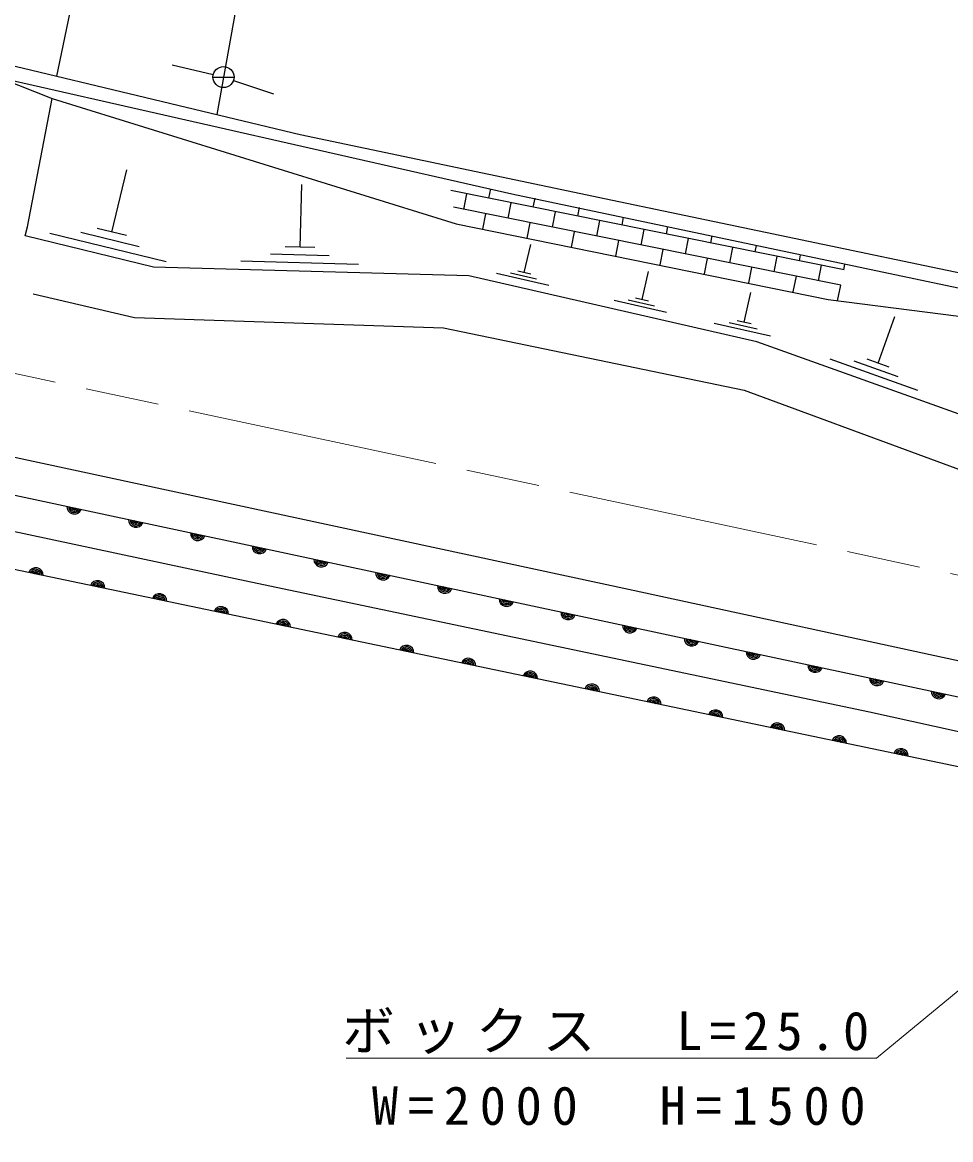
# Model space of a CAD drawing. Units: millimetres, scale not verified. Extents: x 40000 to 680000, y 20000 to 380000.
# Drawn here: x 87264 to 131379, y 263674 to 316754 of the extents above; entities that cross this region are included whole.
import ezdxf

# ---------------------------------------------------------------- set-up
doc = ezdxf.new("R2010")
doc.units = ezdxf.units.MM
doc.header["$LTSCALE"] = 1000
doc.linetypes.add('CHAIN', pattern=[18.5, 12, -1.5, 3.5, -1.5])
for name, color, linetype, lineweight in [('M-BGD', 7, 'Continuous', 25), ('M-BMK', 2, 'CHAIN', 13), ('M-STR-HTXT', 7, 'Continuous', 13), ('M-STR-STRD', 7, 'Continuous', 25)]:
    doc.layers.add(name, color=color, linetype=linetype, lineweight=lineweight)
doc.styles.add('ＭＳ ゴシック', font='')
doc.styles.get('ＭＳ ゴシック').set_extended_font_data('MS Gothic')

msp = doc.modelspace()

# ---------------------------------------------------------------- linework, layer by layer
at = {"layer": 'M-BGD'}
for p, q in [((88906, 314197), (94373, 340715)), ((101404, 339721), (96506, 312376)), ((96337, 314267), (94390, 314726)), ((96323, 314153), (97323, 314153)), ((97297, 313993), (99193, 313355)), ((91517, 306793), (92237, 309739)), ((100459, 306072), (100540, 309053)), ((126323, 304996), (107622, 308758)), ((108237, 307869), (108385, 308605)), ((109438, 308393), (109530, 308849)), ((111546, 307969), (111633, 308400)), ((126164, 304263), (107754, 307966)), ((110344, 307445), (110492, 308181)), ((113654, 307545), (113736, 307952)), ((115307, 308311), (153890, 300232)), ((109143, 306922), (109291, 307657)), ((112452, 307021), (112600, 307757)), ((114560, 306597), (114708, 307333)), ((115762, 307121), (115839, 307504)), ((92208, 306624), (90826, 306961)), ((111250, 306498), (111398, 307233)), ((113358, 306074), (113506, 306809)), ((116668, 306173), (116816, 306909)), ((117870, 306697), (117942, 307055)), ((94099, 305381), (88575, 306730)), ((92808, 306087), (90046, 306762)), ((115466, 305650), (115614, 306385)), ((118776, 305749), (118923, 306485)), ((119977, 306273), (120045, 306607)), ((101157, 306053), (99760, 306091)), ((111118, 304865), (111421, 306192)), ((117574, 305226), (117722, 305961)), ((120883, 305326), (121031, 306061)), ((122085, 305849), (122147, 306159)), ((103233, 305250), (97644, 305403)), ((101846, 305661), (99051, 305737)), ((119682, 304802), (119829, 305537)), ((122991, 304902), (123139, 305637)), ((124193, 305425), (124250, 305710)), ((125099, 304478), (125247, 305213)), ((126301, 305001), (126353, 305262)), ((112286, 304249), (109798, 304818)), ((111702, 304557), (110458, 304842)), ((111429, 304794), (110807, 304936)), ((116715, 303586), (117018, 304913)), ((121789, 304378), (121937, 305114)), ((123897, 303954), (124045, 304690)), ((126005, 303530), (126153, 304266)), ((117026, 303515), (116404, 303657)), ((121561, 302503), (121886, 303925)), ((117883, 302970), (115396, 303539)), ((117299, 303278), (116055, 303562)), ((121894, 302427), (121228, 302579)), ((127936, 300566), (128731, 302787)), ((122812, 301843), (120147, 302452)), ((122187, 302173), (120854, 302478)), ((129820, 299265), (125654, 300756)), ((128878, 299915), (126795, 300661)), ((128457, 300379), (127415, 300752))]:
    msp.add_line(p, q, dxfattribs=at)
for points in [[(79175, 316529), (100463, 311427), (115307, 308311)], [(86241, 314100), (88674, 313141), (107885, 307175), (125552, 303588), (138727, 301902), (144071, 301529)], [(144071, 301529), (110531, 308595), (86241, 314100)], [(87395, 306607), (87502, 307033), (88674, 313141)], [(153304, 292482), (148723, 293423), (139668, 295314), (122161, 301582), (108489, 304707), (93503, 305115), (87395, 306607)], [(75193, 296794), (133594, 284322), (163885, 273917), (176563, 270739)], [(175959, 269105), (163033, 272443), (143324, 279315), (133700, 282617), (127521, 283984), (98118, 290163), (74854, 295114)], [(175320, 266566), (136399, 280131), (133629, 280984), (74497, 293346)]]:
    msp.add_lwpolyline(points, dxfattribs=at)
msp.add_circle((96823, 314153), 500, dxfattribs=at)
for centre, radius, start, end in [((89735, 293743), 354, 176.7425, 339.1477), ((89735, 293743), 283, 178.9666, 336.9237), ((89735, 293743), 212, 182.7129, 333.1773), ((89735, 293743), 142, 190.4246, 325.4656), ((89735, 293743), 100, 200.7423, 315.1479), ((92669, 293117), 354, 176.7425, 339.1477), ((92669, 293117), 283, 178.9666, 336.9237), ((92669, 293117), 212, 182.7129, 333.1773), ((92669, 293117), 142, 190.4246, 325.4656), ((92669, 293117), 100, 200.7423, 315.1479), ((95603, 292490), 354, 176.7425, 339.1477), ((95603, 292490), 283, 178.9666, 336.9237), ((95603, 292490), 212, 182.7129, 333.1773), ((95603, 292490), 142, 190.4246, 325.4656), ((95603, 292490), 100, 200.7423, 315.1479), ((98537, 291864), 354, 176.7425, 339.1477), ((98537, 291864), 283, 178.9666, 336.9237), ((98537, 291864), 212, 182.7129, 333.1773), ((98537, 291864), 142, 190.4246, 325.4656), ((98537, 291864), 100, 200.7423, 315.1479), ((101471, 291237), 354, 176.7425, 339.1477), ((101471, 291237), 283, 178.9666, 336.9237), ((101471, 291237), 212, 182.7129, 333.1773), ((101471, 291237), 142, 190.4246, 325.4656), ((101471, 291237), 100, 200.7423, 315.1479), ((87901, 290489), 354, 356.9886, 159.3938), ((87901, 290489), 283, 359.2126, 157.1697), ((87901, 290489), 212, 2.959, 153.4234), ((87901, 290489), 142, 10.6707, 145.7117), ((87901, 290489), 100, 20.9884, 135.394), ((104405, 290611), 354, 176.7425, 339.1477), ((104405, 290611), 283, 178.9666, 336.9237), ((104405, 290611), 212, 182.7129, 333.1773), ((104405, 290611), 142, 190.4246, 325.4656), ((104405, 290611), 100, 200.7423, 315.1479), ((90838, 289875), 354, 356.9886, 159.3938), ((90838, 289875), 283, 359.2126, 157.1697), ((90838, 289875), 212, 2.959, 153.4234), ((90838, 289875), 142, 10.6707, 145.7117), ((90838, 289875), 100, 20.9884, 135.394), ((107339, 289984), 354, 176.7425, 339.1477), ((107339, 289984), 283, 178.9666, 336.9237), ((107339, 289984), 212, 182.7129, 333.1773), ((107339, 289984), 142, 190.4246, 325.4656), ((107339, 289984), 100, 200.7423, 315.1479), ((93774, 289261), 354, 356.9886, 159.3938), ((93774, 289261), 283, 359.2126, 157.1697), ((93774, 289261), 212, 2.959, 153.4234), ((93774, 289261), 142, 10.6707, 145.7117), ((93774, 289261), 100, 20.9884, 135.394), ((110272, 289358), 354, 176.7425, 339.1477), ((110272, 289358), 283, 178.9666, 336.9237), ((110272, 289358), 212, 182.7129, 333.1773), ((110272, 289358), 142, 190.4246, 325.4656), ((110272, 289358), 100, 200.7423, 315.1479), ((96711, 288647), 354, 356.9886, 159.3938), ((96711, 288647), 283, 359.2126, 157.1697), ((96711, 288647), 212, 2.959, 153.4234), ((96711, 288647), 142, 10.6707, 145.7117), ((96711, 288647), 100, 20.9884, 135.394), ((99648, 288033), 354, 356.9886, 159.3938), ((99648, 288033), 283, 359.2126, 157.1697), ((99648, 288033), 212, 2.959, 153.4234), ((113206, 288731), 354, 176.7425, 339.1477), ((113206, 288731), 283, 178.9666, 336.9237), ((113206, 288731), 212, 182.7129, 333.1773), ((113206, 288731), 142, 190.4246, 325.4656), ((113206, 288731), 100, 200.7423, 315.1479), ((99648, 288033), 142, 10.6707, 145.7117), ((99648, 288033), 100, 20.9884, 135.394), ((102584, 287419), 354, 356.9886, 159.3938), ((102584, 287419), 283, 359.2126, 157.1697), ((116140, 288104), 354, 176.7425, 339.1477), ((116140, 288104), 283, 178.9666, 336.9237), ((116140, 288104), 212, 182.7129, 333.1773), ((116140, 288104), 142, 190.4246, 325.4656), ((116140, 288104), 100, 200.7423, 315.1479), ((102584, 287419), 212, 2.959, 153.4234), ((102584, 287419), 142, 10.6707, 145.7117), ((102584, 287419), 100, 20.9884, 135.394), ((119074, 287478), 354, 176.7425, 339.1477), ((119074, 287478), 283, 178.9666, 336.9237), ((119074, 287478), 212, 182.7129, 333.1773), ((119074, 287478), 142, 190.4246, 325.4656), ((119074, 287478), 100, 200.7423, 315.1479), ((105521, 286805), 354, 356.9886, 159.3938), ((105521, 286805), 283, 359.2126, 157.1697), ((105521, 286805), 212, 2.959, 153.4234), ((105521, 286805), 142, 10.6707, 145.7117), ((105521, 286805), 100, 20.9884, 135.394), ((122008, 286851), 354, 176.7425, 339.1477), ((122008, 286851), 283, 178.9666, 336.9237), ((122008, 286851), 212, 182.7129, 333.1773), ((122008, 286851), 142, 190.4246, 325.4656), ((122008, 286851), 100, 200.7423, 315.1479), ((108457, 286191), 354, 356.9886, 159.3938), ((108457, 286191), 283, 359.2126, 157.1697), ((108457, 286191), 212, 2.959, 153.4234), ((108457, 286191), 142, 10.6707, 145.7117), ((108457, 286191), 100, 20.9884, 135.394), ((124942, 286225), 354, 176.7425, 339.1477), ((124942, 286225), 283, 178.9666, 336.9237), ((124942, 286225), 212, 182.7129, 333.1773), ((124942, 286225), 142, 190.4246, 325.4656), ((124942, 286225), 100, 200.7423, 315.1479), ((111394, 285577), 354, 356.9886, 159.3938), ((111394, 285577), 283, 359.2126, 157.1697), ((111394, 285577), 212, 2.959, 153.4234), ((111394, 285577), 142, 10.6707, 145.7117), ((111394, 285577), 100, 20.9884, 135.394), ((127875, 285598), 354, 176.7425, 339.1477), ((127875, 285598), 283, 178.9666, 336.9237), ((127875, 285598), 212, 182.7129, 333.1773), ((127875, 285598), 142, 190.4246, 325.4656), ((114330, 284963), 354, 356.9886, 159.3938), ((114330, 284963), 283, 359.2126, 157.1697), ((114330, 284963), 212, 2.959, 153.4234), ((114330, 284963), 142, 10.6707, 145.7117), ((114330, 284963), 100, 20.9884, 135.394), ((127875, 285598), 100, 200.7423, 315.1479), ((117267, 284349), 354, 356.9886, 159.3938), ((117267, 284349), 283, 359.2126, 157.1697), ((117267, 284349), 212, 2.959, 153.4234), ((130809, 284972), 354, 176.7425, 339.1477), ((130809, 284972), 283, 178.9666, 336.9237), ((130809, 284972), 212, 182.7129, 333.1773), ((130809, 284972), 142, 190.4246, 325.4656), ((130809, 284972), 100, 200.7423, 315.1479), ((117267, 284349), 142, 10.6707, 145.7117), ((117267, 284349), 100, 20.9884, 135.394), ((120203, 283735), 354, 356.9886, 159.3938), ((120203, 283735), 283, 359.2126, 157.1697), ((120203, 283735), 212, 2.959, 153.4234), ((120203, 283735), 142, 10.6707, 145.7117), ((120203, 283735), 100, 20.9884, 135.394), ((123140, 283121), 354, 356.9886, 159.3938), ((123140, 283121), 283, 359.2126, 157.1697), ((123140, 283121), 212, 2.959, 153.4234), ((123140, 283121), 142, 10.6707, 145.7117), ((123140, 283121), 100, 20.9884, 135.394), ((126076, 282507), 354, 356.9886, 159.3938), ((126076, 282507), 283, 359.2126, 157.1697), ((126076, 282507), 212, 2.959, 153.4234), ((126076, 282507), 142, 10.6707, 145.7117), ((126076, 282507), 100, 20.9884, 135.394), ((129013, 281894), 354, 356.9886, 159.3938), ((129013, 281894), 283, 359.2126, 157.1697), ((129013, 281894), 212, 2.959, 153.4234), ((129013, 281894), 142, 10.6707, 145.7117), ((129013, 281894), 100, 20.9884, 135.394)]:
    msp.add_arc(centre, radius, start, end, dxfattribs=at)
at = {"layer": 'M-BMK'}
msp.add_line((77094, 302169), (173505, 281556), dxfattribs=at)
at = {"layer": 'M-STR-HTXT'}
for p, q in [((145939, 282468), (127856, 267542)), ((127856, 267542), (102656, 267542))]:
    msp.add_line(p, q, dxfattribs=at)
at = {"layer": 'M-STR-STRD'}
for points in [[(87777, 303855), (92589, 302728), (107273, 302248), (121566, 299283), (139269, 292749), (177976, 284581)], [(229983, 263674), (220253, 265041), (219471, 265219), (209919, 267838), (197863, 271096), (181314, 272552), (165814, 276440), (148768, 282726), (116293, 289766), (75540, 298515)]]:
    msp.add_lwpolyline(points, dxfattribs=at)

# ---------------------------------------------------------------- texts
at = {"layer": 'M-STR-HTXT', "char_height": 1833, "attachment_point": 8, "style": 'ＭＳ ゴシック'}
for s, insert in [('\\T1.27;ボックス\u3000L=25.0', (115156, 267742)), ('\\T1.37;W=2000\u3000H=1500', (115836, 264349))]:
    msp.add_mtext(s, dxfattribs=dict(at, insert=insert))

doc.saveas('drawing.dxf')
